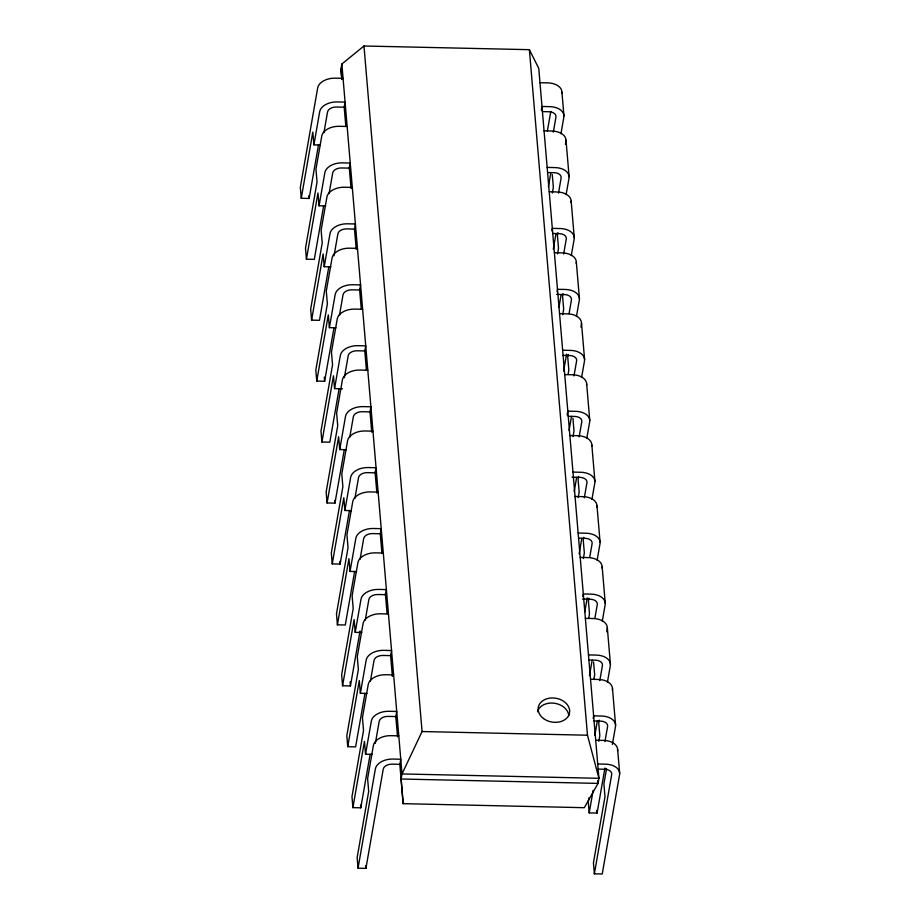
<?xml version="1.0" encoding="UTF-8"?>
<svg xmlns="http://www.w3.org/2000/svg" width="920" height="920" viewBox="0 0 920 920"><rect width="100%" height="100%" fill="white"/><g stroke="black" fill="none" stroke-linecap="round" stroke-linejoin="round"><path stroke-width="1.38" d="M318.481 144.911L309.131 198.444L301.266 198.26L312.811 132.066L313.904 144.865L320.459 145.004M313.904 144.865L319.677 111.757A15.881 10.143 -4.8 0 1 337.203 101.924L345.08 102.097L344.195 107.191L345.805 126.155M323.943 132.629L327.554 111.941A7.946 5.071 -4.8 0 1 336.317 107.019L344.195 107.191M323.644 205.85L314.306 259.382L306.429 259.198L317.975 193.005L319.067 205.804L325.622 205.942M340.964 69.103L341.815 79.132L340.964 69.103L341.849 64.02L363.975 46L529.379 49.68L538.764 68.39L598.931 778.308L598.046 783.403L584.315 807.691L403.155 803.666L399.763 763.623M319.067 205.804L324.841 172.695A15.881 10.143 -4.8 0 1 342.366 162.863L350.244 163.036L349.358 168.13L341.481 167.958A7.946 5.071 -4.8 0 0 332.718 172.88L329.107 193.556M328.808 266.788L319.47 320.309L311.592 320.137L323.138 253.943L324.231 266.731L330.786 266.88M324.231 266.731L330.004 233.634A15.881 10.143 -4.8 0 1 347.53 223.802L355.407 223.974L354.522 229.068L346.644 228.896A7.946 5.071 -4.8 0 0 337.881 233.806L334.029 255.875M333.971 327.727L324.634 381.248L316.756 381.075L328.302 314.881L329.394 327.669L335.961 327.819M329.394 327.669L335.167 294.572A15.881 10.143 -4.8 0 1 352.705 284.74L360.571 284.912L359.685 290.007L351.808 289.834A7.946 5.071 -4.8 0 0 343.045 294.745L339.434 315.433M339.135 388.666L329.797 442.186L321.919 442.014L333.477 375.808L334.558 388.608L342.435 388.78M334.558 388.608L340.331 355.511A15.881 10.143 -4.8 0 1 357.868 345.678L365.746 345.851L364.849 350.945L356.971 350.773A7.946 5.071 -4.8 0 0 348.209 355.683L344.356 377.752M344.298 449.604L334.96 503.125L327.083 502.952L338.641 436.747L339.721 449.546L346.288 449.696M339.721 449.546L345.494 416.449A15.881 10.143 -4.8 0 1 363.032 406.617L370.909 406.789L370.012 411.884L371.737 432.193M349.761 437.31L353.372 416.622A7.946 5.071 -4.8 0 1 362.135 411.7L370.012 411.884M349.462 510.542L340.124 564.063L332.247 563.891L343.804 497.685L344.885 510.485L351.452 510.634M344.885 510.485L350.658 477.388A15.881 10.143 -4.8 0 1 368.195 467.555L376.073 467.728L375.176 472.822L367.31 472.638A7.946 5.071 -4.8 0 0 358.535 477.56L354.924 498.249M354.625 571.481L345.287 625.002L337.41 624.83L348.967 558.624L350.048 571.423L356.615 571.573M350.048 571.423L355.833 538.327A15.881 10.143 -4.8 0 1 373.359 528.482L381.236 528.666L380.351 533.749L372.473 533.577A7.946 5.071 -4.8 0 0 363.699 538.499L360.088 559.188M360.042 631.005L350.451 685.94L342.573 685.768L354.131 619.562L355.212 632.362L361.778 632.5M355.212 632.362L360.997 599.254A15.881 10.143 -4.8 0 1 378.522 589.421L386.4 589.605L385.514 594.688L377.637 594.515A7.946 5.071 -4.8 0 0 368.874 599.438L365.263 620.126M364.964 693.346L355.615 746.879L347.737 746.695L359.294 680.501L360.375 693.3L366.942 693.438M360.375 693.3L366.16 660.192A15.881 10.143 -4.8 0 1 383.686 650.359L391.563 650.532L390.678 655.626L382.8 655.454A7.946 5.071 -4.8 0 0 374.037 660.376L370.426 681.064M370.127 754.285L360.778 807.817L352.9 807.633L364.458 741.439L365.539 754.239L372.105 754.377M365.539 754.239L371.323 721.13A15.881 10.143 -4.8 0 1 388.849 711.298L396.727 711.47L395.841 716.565L387.964 716.393A7.946 5.071 -4.8 0 0 379.201 721.303L375.348 743.371M358.041 868.204L375.372 768.901A15.881 10.143 -4.8 0 1 392.897 759.069L400.775 759.241L399.889 764.336L392.012 764.163A7.946 5.071 -4.8 0 0 383.249 769.085L365.918 868.376L358.041 868.204L357.144 857.601L368.69 791.407L367.609 778.607L373.382 745.51A15.881 10.143 -4.8 0 1 390.919 735.678L398.797 735.85M403.155 803.666L401.131 779.021L402.017 773.938L341.849 64.02M541.328 110.296L541.995 106.478L549.872 106.651A15.881 10.143 -4.8 0 1 563.845 117.185L560.958 133.733M547.365 131.008L550.781 111.423M553.322 132.181L555.967 117.012A7.946 5.071 -4.8 0 0 548.987 111.745L542.42 111.596M548.377 186.783L550.838 172.707M552.356 192.924L553.346 187.289L552.264 174.489M565.432 144.325L565.915 141.565A15.881 10.143 -4.8 0 0 551.942 131.031L544.065 130.858M551.885 230.897L552.322 228.355L560.199 228.528A15.881 10.143 -4.8 0 1 574.172 239.062L571.285 255.611M558.486 193.119L561.131 177.951A7.946 5.071 -4.8 0 0 554.15 172.684L547.584 172.534M553.299 249.136L556.002 233.645M557.899 232.668L557.428 235.428L558.509 248.216L557.52 253.851M566.122 194.672L569.009 178.123A15.881 10.143 -4.8 0 0 555.036 167.589L547.159 167.417M557.048 291.835L557.485 289.294L565.363 289.466A15.881 10.143 -4.8 0 1 579.335 300L576.449 316.549M563.649 254.058L566.294 238.889A7.946 5.071 -4.8 0 0 559.314 233.623L552.747 233.473M558.957 307.257L561.165 294.572M563.074 293.606L562.591 296.366L563.672 309.154L562.695 314.789M569.054 313.616L571.458 299.828A7.946 5.071 -4.8 0 0 564.477 294.561L556.6 294.377M563.626 371.013L566.582 354.108M568.238 354.545L567.755 357.293L568.836 370.093L568.1 374.325M580.922 327.129L581.405 324.369A15.881 10.143 -4.8 0 0 567.433 313.835L559.555 313.662M567.145 414.978L567.812 411.159L575.69 411.343A15.881 10.143 -4.8 0 1 589.674 421.877L586.776 438.426M573.976 375.935L576.633 360.766A7.946 5.071 -4.8 0 0 569.641 355.499L563.074 355.35M569.043 430.537L571.492 416.449M581.612 377.487L584.499 360.939A15.881 10.143 -4.8 0 0 570.526 350.405L562.649 350.221M573.022 436.666L573.999 431.031L572.918 418.232M579.14 436.873L581.797 421.693A7.946 5.071 -4.8 0 0 574.804 416.426L568.238 416.288M574.207 491.475L576.667 477.388M578.565 476.41L578.082 479.171L579.163 491.97L578.185 497.605M584.315 497.812L586.96 482.632A7.946 5.071 -4.8 0 0 579.968 477.365L572.091 477.192M579.128 553.817L581.831 538.327M583.728 537.349L583.245 540.109L584.327 552.909L583.349 558.543M591.951 499.364L594.837 482.816A15.881 10.143 -4.8 0 0 580.853 472.27L572.987 472.098M582.866 596.516L583.314 593.975L591.192 594.147A15.881 10.143 -4.8 0 1 605.164 604.681L602.278 621.23M589.72 557.359L592.123 543.57A7.946 5.071 -4.8 0 0 585.131 538.303L578.565 538.165M584.775 611.938L587.236 597.851M588.892 598.287L588.409 601.047L589.49 613.847L588.754 618.067M597.115 560.303L600.001 543.743A15.881 10.143 -4.8 0 0 586.028 533.209L578.151 533.036M594.883 618.297L597.287 604.509A7.946 5.071 -4.8 0 0 590.295 599.242L582.417 599.069M589.456 675.694L592.158 660.203M593.918 679.006L594.665 674.785L593.572 661.986M606.751 631.821L607.234 629.061A15.881 10.143 -4.8 0 0 593.25 618.528L585.373 618.355M593.193 718.394L593.641 715.852L601.519 716.024A15.881 10.143 -4.8 0 1 615.491 726.558L612.363 744.487M599.806 680.616L602.45 665.447A7.946 5.071 -4.8 0 0 595.458 660.181L588.904 660.031M594.86 735.218L597.321 721.142M599.219 720.164L598.736 722.924L599.828 735.724L598.839 741.347M607.442 682.168L610.328 665.62A15.881 10.143 -4.8 0 0 596.356 655.086L588.478 654.913M589.007 797.697L588.271 801.918L589.202 812.889L597.08 813.061L604.946 767.993M589.202 812.889L593.135 790.349M604.969 741.554L607.614 726.386A7.946 5.071 -4.8 0 0 600.633 721.119L594.067 720.969M606.556 768.683L603.899 783.863L604.992 796.651L593.434 862.856L594.366 873.827L602.244 874L619.574 774.697A15.881 10.143 -4.8 0 0 605.601 764.163L597.724 763.991M594.366 873.827L611.696 774.525A7.946 5.071 -4.8 0 0 604.705 769.258L598.149 769.108M363.975 46L422.073 731.538L402.017 773.938L598.931 778.308L587.477 735.218L529.379 49.68M343.068 78.338L335.19 78.165A15.881 10.143 -4.8 0 0 317.664 87.998L300.334 187.3L301.266 198.26M539.982 82.708L547.86 82.892A15.881 10.143 -4.8 0 1 561.832 93.426M347.15 126.477L339.273 126.304A15.881 10.143 -4.8 0 0 321.735 136.137L315.962 169.234L317.043 182.033L305.497 248.227L306.429 259.198M352.314 187.415L344.436 187.243A15.881 10.143 -4.8 0 0 326.91 197.075L321.126 230.172L322.218 242.972L310.661 309.166L311.592 320.137M549.228 191.785L557.106 191.969A15.881 10.143 -4.8 0 1 571.078 202.503M357.478 248.354L349.6 248.181A15.881 10.143 -4.8 0 0 332.074 258.014L326.289 291.111L327.382 303.91L315.824 370.104L316.756 381.075M554.392 252.724L562.269 252.896A15.881 10.143 -4.8 0 1 576.242 263.442M362.641 309.292L354.763 309.108A15.881 10.143 -4.8 0 0 337.237 318.952L331.453 352.049L332.546 364.849L320.988 431.043L321.919 442.014M367.804 370.231L359.927 370.047A15.881 10.143 -4.8 0 0 342.401 379.891L336.628 412.988L337.709 425.787L326.151 491.981L327.083 502.952M564.719 374.601L572.596 374.773A15.881 10.143 -4.8 0 1 586.569 385.308M372.968 431.158L365.091 430.985A15.881 10.143 -4.8 0 0 347.565 440.818L341.791 473.926L342.872 486.714L331.315 552.92L332.247 563.891M569.882 435.539L577.76 435.712A15.881 10.143 -4.8 0 1 591.732 446.246M378.131 492.096L370.254 491.924A15.881 10.143 -4.8 0 0 352.728 501.756L346.955 534.865L348.036 547.653L336.478 613.858L337.41 624.83M575.046 496.478L582.923 496.65A15.881 10.143 -4.8 0 1 596.896 507.184M383.295 553.035L375.429 552.862A15.881 10.143 -4.8 0 0 357.891 562.695L352.118 595.792L353.199 608.591L341.642 674.797L342.573 685.768M580.209 557.416L588.087 557.589A15.881 10.143 -4.8 0 1 602.059 568.123M388.47 613.973L380.592 613.801A15.881 10.143 -4.8 0 0 363.055 623.633L357.282 656.731L358.363 669.53L346.817 735.735L347.737 746.695M393.633 674.912L385.756 674.74A15.881 10.143 -4.8 0 0 368.218 684.572L362.445 717.669L363.526 730.469L351.98 796.662L352.9 807.633M590.536 679.282L598.414 679.466A15.881 10.143 -4.8 0 1 612.398 690M422.073 731.538L587.477 735.218M595.711 740.22L603.577 740.404A15.881 10.143 -4.8 0 1 617.561 750.938M401.131 779.021L598.046 783.403L597.804 780.539M561.924 92.092L563.948 115.851M566.007 140.231L569.112 176.789M571.17 201.169L574.275 237.728M576.334 262.108L579.439 298.666M581.497 323.046L584.602 359.605M586.672 383.973L589.766 420.543M591.836 444.912L594.929 481.482M596.999 505.85L600.093 542.42M602.163 566.789L605.256 603.347M607.327 627.727L610.42 664.286M612.49 688.666L615.595 725.224M617.654 749.605L619.666 773.363M596.85 810.324L597.08 813.061M349.232 167.417L351.084 188.439M354.453 228.896L356.247 249.377M359.536 288.938L361.296 308.959M364.745 350.428L366.447 370.438M375.049 471.948L376.901 493.131M380.259 533.439L381.949 553.449M385.342 593.481L387.113 613.651M390.563 654.971L392.38 676.407M395.772 716.45L397.566 736.874M308.901 195.695L309.131 198.444M324.277 377.142L324.634 381.248M334.73 500.388L334.96 503.125M339.894 561.327L340.124 564.063M350.106 681.823L350.451 685.94M360.548 805.069L360.778 807.817M365.688 865.731L365.918 868.376M537.533 711.746A15.881 12.063 9.9 0 1 554.047 703.202A15.881 12.063 9.9 0 1 568.778 715.587M543.501 718.52A15.881 12.063 9.9 0 0 569.388 713.632A15.881 12.063 9.9 0 0 548.837 698.28A15.881 12.063 9.9 0 0 543.501 718.52"/></g></svg>
